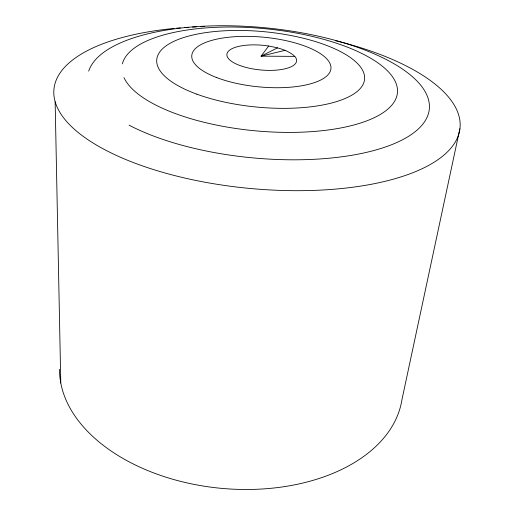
<?xml version="1.0" encoding="UTF-8"?>
<svg xmlns="http://www.w3.org/2000/svg" width="515" height="515" viewBox="0 0 515 515"><rect width="100%" height="100%" fill="white"/><g stroke="black" fill="none" stroke-linecap="round" stroke-linejoin="round"><path stroke-width="0.77" d="M459.856 128.763L401.925 399.782A172.094 109.56 5.4 0 1 222.448 488.439A172.094 109.56 5.4 0 1 59.508 369.326M268.669 46.015L261.073 56.161L294.786 56.367C287.718 49.794 277.843 47.811 268.669 46.015A35.02 12.379 5.4 0 0 226.883 54.442A35.02 12.379 5.4 0 0 267.06 70.355A35.02 12.379 5.4 0 0 294.767 56.367M277.501 47.843L261.073 56.161L285.098 50.328M55.144 101.796L60.783 382.973M122.39 63.86A138.355 51.288 5.4 0 1 328.596 40.743A138.355 51.288 5.4 0 1 338.825 128.319A138.355 51.288 5.4 0 1 123.993 77.611M88.696 71.134A171.604 65.36 5.4 0 1 319.583 36.462A171.604 65.36 5.4 0 1 398.327 141.831A171.604 65.36 5.4 0 1 129.059 125.139M335.497 40.679A203.953 80.179 5.4 0 1 418.85 170.208A203.953 80.179 5.4 0 1 97.786 145.835A203.953 80.179 5.4 0 1 174.141 28.428M176.491 28.209A203.953 80.179 5.4 0 1 180.437 27.874M184.422 27.572A203.953 80.179 5.4 0 1 188.426 27.308M192.462 27.076A203.953 80.179 5.4 0 1 196.505 26.883M200.56 26.729A203.953 80.179 5.4 0 1 204.616 26.606M196.859 94.181A104.384 37.865 5.4 0 0 363.642 83.108A104.384 37.865 5.4 0 0 221.411 30.984A104.384 37.865 5.4 0 0 196.859 94.181M216.873 77.643A69.886 24.945 5.4 0 0 329.954 71.971A69.886 24.945 5.4 0 0 237.183 36.571A69.886 24.945 5.4 0 0 216.873 77.643"/></g></svg>
